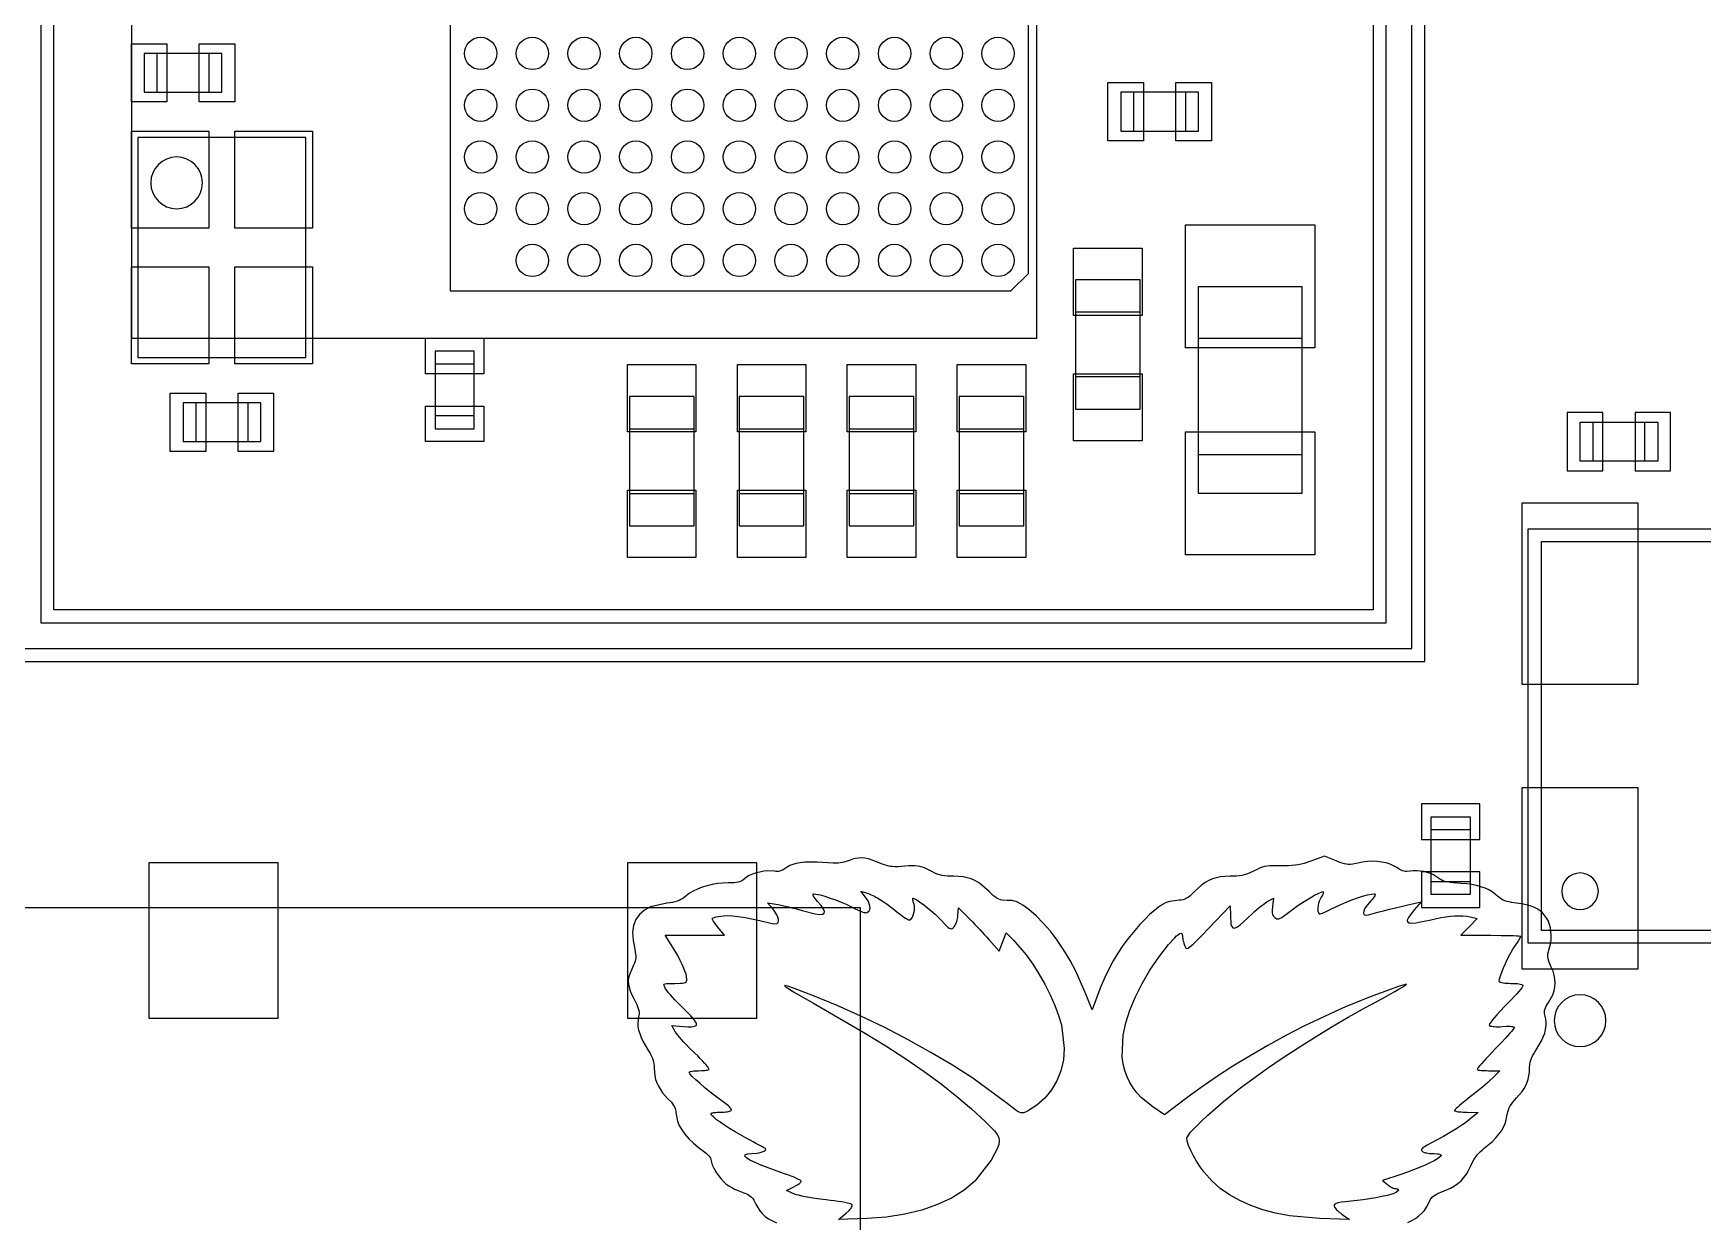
# Model space of a CAD drawing. Header units: millimetres. Extents: x -2 to 347, y -74 to 123.
# Drawn here: x 6.74 to 19.65, y 31.67 to 40.85 of the extents above; entities that cross this region are included whole.
import ezdxf

# ---------------------------------------------------------------- set-up
doc = ezdxf.new("R2010")
doc.units = ezdxf.units.MM
for name, color, linetype in [('PARTS_BOTTOM', 12, 'Continuous'), ('PARTS_TOP', 111, 'Continuous'), ('PINS_BOTTOM', 5, 'Continuous'), ('PINS_TOP', 1, 'Continuous'), ('SILK_BOTTOM', 85, 'Continuous'), ('SILK_TOP', 85, 'Continuous')]:
    doc.layers.add(name, color=color, linetype=linetype)

msp = doc.modelspace()

# ---------------------------------------------------------------- linework, layer by layer
at = {"layer": 'PARTS_BOTTOM'}
for points in [[(19.3, 37.55), (18.7, 37.55), (18.7, 37.85), (19.3, 37.85), (19.3, 37.55)], [(18.8, 37.85), (18.8, 37.55)], [(19.2, 37.55), (19.2, 37.85)], [(20.7, 33.825), (18.3, 33.825), (18.3, 37.025), (20.7, 37.025), (20.7, 33.825), (20.6, 33.825)], [(20.6, 33.925), (20.6, 36.925), (18.4, 36.925), (18.4, 33.925), (20.6, 33.925)], [(17.55, 34.2), (17.55, 34.8), (17.85, 34.8), (17.85, 34.2), (17.55, 34.2)], [(17.85, 34.7), (17.55, 34.7)], [(17.55, 34.3), (17.85, 34.3)], [(1.685, 22.11), (1.685, 34.1), (13.135, 34.1), (13.135, 22.11), (1.685, 22.11)]]:
    msp.add_lwpolyline(points, dxfattribs=at)
msp.add_lwpolyline([(18.8414, 34.225, 1), (18.5586, 34.225, 1)], format="xyb", close=True, dxfattribs=at)
at = {"layer": 'PARTS_TOP'}
for points in [[(6.6, 36.1), (17.4, 36.1), (17.4, 49.1), (6.6, 49.1), (6.6, 36.1)], [(6.8, 36.3), (17.2, 36.3), (17.2, 48.9), (6.8, 48.9), (6.8, 36.3)], [(14.435, 44.135), (9.965, 44.135), (9.965, 38.865), (14.3004, 38.865), (14.435, 38.9996), (14.435, 44.135)], [(8.2, 40.7), (7.6, 40.7), (7.6, 40.4), (8.2, 40.4), (8.2, 40.7)], [(7.7, 40.4), (7.7, 40.7)], [(8.1, 40.7), (8.1, 40.4)], [(15.15, 40.1), (15.75, 40.1), (15.75, 40.4), (15.15, 40.4), (15.15, 40.1)], [(15.25, 40.1), (15.25, 40.4)], [(15.65, 40.4), (15.65, 40.1)], [(7.55, 38.35), (8.85, 38.35), (8.85, 40.05), (7.55, 40.05), (7.55, 38.35)], [(14.8, 37.95), (15.3, 37.95), (15.3, 38.95), (14.8, 38.95), (14.8, 37.95)], [(16.55, 38.9), (16.55, 37.3), (15.75, 37.3), (15.75, 38.9), (16.55, 38.9)], [(15.3, 38.7), (14.8, 38.7)], [(15.75, 38.5), (16.55, 38.5)], [(9.85, 38.4), (9.85, 37.8), (10.15, 37.8), (10.15, 38.4), (9.85, 38.4)], [(9.85, 38.3), (10.15, 38.3)], [(15.3, 38.2), (14.8, 38.2)], [(8.5, 38), (7.9, 38), (7.9, 37.7), (8.5, 37.7), (8.5, 38)], [(8, 37.7), (8, 38)], [(8.4, 38), (8.4, 37.7)], [(11.85, 38.05), (11.35, 38.05), (11.35, 37.05), (11.85, 37.05), (11.85, 38.05)], [(12.7, 38.05), (12.2, 38.05), (12.2, 37.05), (12.7, 37.05), (12.7, 38.05)], [(13.55, 38.05), (13.05, 38.05), (13.05, 37.05), (13.55, 37.05), (13.55, 38.05)], [(14.4, 38.05), (13.9, 38.05), (13.9, 37.05), (14.4, 37.05), (14.4, 38.05)], [(10.15, 37.9), (9.85, 37.9)], [(11.35, 37.8), (11.85, 37.8)], [(12.2, 37.8), (12.7, 37.8)], [(13.05, 37.8), (13.55, 37.8)], [(13.9, 37.8), (14.4, 37.8)], [(15.75, 37.6), (16.55, 37.6)], [(11.35, 37.3), (11.85, 37.3)], [(12.2, 37.3), (12.7, 37.3)], [(13.05, 37.3), (13.55, 37.3)], [(13.9, 37.3), (14.4, 37.3)]]:
    msp.add_lwpolyline(points, dxfattribs=at)
msp.add_lwpolyline([(8.05, 39.7, 1), (7.65, 39.7, 1)], format="xyb", close=True, dxfattribs=at)
at = {"layer": 'PINS_BOTTOM'}
for points in [[(18.6, 37.925), (18.6, 37.475), (18.875, 37.475), (18.875, 37.925)], [(19.4, 37.475), (19.4, 37.925), (19.125, 37.925), (19.125, 37.475)], [(18.25, 35.825), (19.15, 35.825), (19.15, 37.225), (18.25, 37.225)], [(18.25, 33.625), (19.15, 33.625), (19.15, 35.025), (18.25, 35.025)], [(17.925, 34.9), (17.475, 34.9), (17.475, 34.625), (17.925, 34.625)], [(7.635, 33.245), (8.635, 33.245), (8.635, 34.445), (7.635, 34.445)], [(11.335, 33.245), (12.335, 33.245), (12.335, 34.445), (11.335, 34.445)], [(17.475, 34.1), (17.925, 34.1), (17.925, 34.375), (17.475, 34.375)]]:
    msp.add_lwpolyline(points, close=True, dxfattribs=at)
at = {"layer": 'PINS_TOP'}
for points in [[(6.5, 47.8), (6.9, 47.8), (6.9, 48.8), (17.1, 48.8), (17.1, 36.4), (6.9, 36.4), (6.9, 47.3), (6.5, 47.3), (6.5, 36), (17.5, 36), (17.5, 49.2), (6.5, 49.2)], [(7.5, 40.325), (7.5, 40.775), (7.775, 40.775), (7.775, 40.325)], [(8.3, 40.775), (8.3, 40.325), (8.025, 40.325), (8.025, 40.775)], [(15.05, 40.025), (15.05, 40.475), (15.325, 40.475), (15.325, 40.025)], [(15.85, 40.475), (15.85, 40.025), (15.575, 40.025), (15.575, 40.475)], [(8.1, 39.35), (7.5, 39.35), (7.5, 40.1), (8.1, 40.1)], [(8.9, 39.35), (8.3, 39.35), (8.3, 40.1), (8.9, 40.1)], [(15.65, 39.375), (16.65, 39.375), (16.65, 38.425), (15.65, 38.425)], [(15.315, 38.675), (14.785, 38.675), (14.785, 39.195), (15.315, 39.195)], [(8.1, 38.3), (7.5, 38.3), (7.5, 39.05), (8.1, 39.05)], [(8.9, 38.3), (8.3, 38.3), (8.3, 39.05), (8.9, 39.05)], [(9.775, 38.5), (10.225, 38.5), (10.225, 38.225), (9.775, 38.225)], [(11.335, 38.295), (11.865, 38.295), (11.865, 37.775), (11.335, 37.775)], [(12.185, 38.295), (12.715, 38.295), (12.715, 37.775), (12.185, 37.775)], [(13.035, 38.295), (13.565, 38.295), (13.565, 37.775), (13.035, 37.775)], [(13.885, 38.295), (14.415, 38.295), (14.415, 37.775), (13.885, 37.775)], [(15.315, 37.705), (14.785, 37.705), (14.785, 38.225), (15.315, 38.225)], [(7.8, 37.625), (7.8, 38.075), (8.075, 38.075), (8.075, 37.625)], [(8.6, 38.075), (8.6, 37.625), (8.325, 37.625), (8.325, 38.075)], [(10.225, 37.7), (9.775, 37.7), (9.775, 37.975), (10.225, 37.975)], [(15.65, 37.775), (16.65, 37.775), (16.65, 36.825), (15.65, 36.825)], [(11.335, 37.325), (11.865, 37.325), (11.865, 36.805), (11.335, 36.805)], [(12.185, 37.325), (12.715, 37.325), (12.715, 36.805), (12.185, 36.805)], [(13.035, 37.325), (13.565, 37.325), (13.565, 36.805), (13.035, 36.805)], [(13.885, 37.325), (14.415, 37.325), (14.415, 36.805), (13.885, 36.805)]]:
    msp.add_lwpolyline(points, close=True, dxfattribs=at)
for centre in [(10.2, 40.7), (10.6, 40.7), (11, 40.7), (11.4, 40.7), (11.8, 40.7), (12.2, 40.7), (12.6, 40.7), (13, 40.7), (13.4, 40.7), (13.8, 40.7), (14.2, 40.7), (10.2, 40.3), (10.6, 40.3), (11, 40.3), (11.4, 40.3), (11.8, 40.3), (12.2, 40.3), (12.6, 40.3), (13, 40.3), (13.4, 40.3), (13.8, 40.3), (14.2, 40.3), (10.2, 39.9), (10.6, 39.9), (11, 39.9), (11.4, 39.9), (11.8, 39.9), (12.2, 39.9), (12.6, 39.9), (13, 39.9), (13.4, 39.9), (13.8, 39.9), (14.2, 39.9), (10.2, 39.5), (10.6, 39.5), (11, 39.5), (11.4, 39.5), (11.8, 39.5), (12.2, 39.5), (12.6, 39.5), (13, 39.5), (13.4, 39.5), (13.8, 39.5), (14.2, 39.5), (10.6, 39.1), (11, 39.1), (11.4, 39.1), (11.8, 39.1), (12.2, 39.1), (12.6, 39.1), (13, 39.1), (13.4, 39.1), (13.8, 39.1), (14.2, 39.1)]:
    msp.add_circle(centre, 0.125, dxfattribs=at)
at = {"layer": 'SILK_BOTTOM'}
msp.add_lwpolyline([(7.5, 45.5), (7.5, 38.5), (14.5, 38.5), (14.5, 45.5), (7.5, 45.5)], dxfattribs=at)
msp.add_lwpolyline([(18.9, 33.225, 1), (18.5, 33.225, 1)], format="xyb", close=True, dxfattribs=at)
at = {"layer": 'SILK_TOP'}
msp.add_lwpolyline([(17.3687, 31.6641), (17.3994, 31.6794), (17.4276, 31.6967), (17.4534, 31.7158), (17.4763, 31.7366), (17.4962, 31.7589), (17.5128, 31.7825), (17.5259, 31.8073), (17.5416, 31.8391), (17.55, 31.8516), (17.5592, 31.8624), (17.5696, 31.8717), (17.5816, 31.8799), (17.5955, 31.8874), (17.6117, 31.8946), (17.6305, 31.9018), (17.6994, 31.9302), (17.7291, 31.9473), (17.756, 31.9666), (17.7802, 31.9881), (17.8019, 32.012), (17.8212, 32.0384), (17.8382, 32.0675), (17.8533, 32.0992), (17.8717, 32.1375), (17.882, 32.1551), (17.893, 32.1715), (17.9048, 32.187), (17.9174, 32.2015), (17.9307, 32.215), (17.9448, 32.2276), (17.9596, 32.2393), (18.0228, 32.2922), (18.0494, 32.3193), (18.0725, 32.3468), (18.0922, 32.3745), (18.1084, 32.4023), (18.1209, 32.4302), (18.1299, 32.458), (18.1351, 32.4857), (18.1416, 32.5202), (18.1465, 32.536), (18.1528, 32.5511), (18.1605, 32.5659), (18.1699, 32.5806), (18.181, 32.5956), (18.1942, 32.6111), (18.2094, 32.6275), (18.2519, 32.6771), (18.2682, 32.7009), (18.2815, 32.7246), (18.2919, 32.7487), (18.2996, 32.7735), (18.3049, 32.7996), (18.308, 32.8272), (18.309, 32.857), (18.3113, 32.8887), (18.3145, 32.9042), (18.319, 32.9198), (18.325, 32.9357), (18.3327, 32.9521), (18.3421, 32.9694), (18.3533, 32.9877), (18.3663, 33.0072), (18.4023, 33.0685), (18.416, 33.0991), (18.4266, 33.1292), (18.434, 33.1584), (18.4382, 33.1865), (18.4391, 33.2131), (18.4365, 33.2378), (18.4305, 33.2604), (18.4252, 33.2809), (18.4247, 33.2909), (18.4256, 33.3011), (18.4281, 33.3118), (18.4323, 33.3232), (18.4383, 33.3358), (18.4461, 33.3496), (18.4558, 33.365), (18.4883, 33.4256), (18.4986, 33.4558), (18.5049, 33.486), (18.5073, 33.5162), (18.5058, 33.5465), (18.5003, 33.577), (18.491, 33.6076), (18.4777, 33.6384), (18.4614, 33.6763), (18.456, 33.6917), (18.4525, 33.7054), (18.4506, 33.7181), (18.4505, 33.7303), (18.4519, 33.7426), (18.4548, 33.7557), (18.4592, 33.77), (18.4731, 33.8266), (18.4762, 33.856), (18.4769, 33.8854), (18.475, 33.9144), (18.4708, 33.9423), (18.4642, 33.9687), (18.4552, 33.993), (18.444, 34.0148), (18.4112, 34.0562), (18.391, 34.0735), (18.3682, 34.0886), (18.3426, 34.1016), (18.3141, 34.1124), (18.2824, 34.1212), (18.2476, 34.128), (18.2094, 34.1329), (18.1689, 34.1385), (18.1511, 34.1422), (18.1347, 34.1465), (18.1198, 34.1516), (18.1062, 34.1574), (18.0939, 34.1641), (18.0828, 34.1716), (18.0727, 34.1802), (18.0211, 34.2203), (17.9939, 34.2362), (17.9651, 34.2495), (17.9341, 34.2605), (17.9005, 34.2693), (17.8638, 34.2762), (17.8235, 34.2813), (17.779, 34.2848), (17.7189, 34.2899), (17.6946, 34.2931), (17.6736, 34.2968), (17.6556, 34.3012), (17.6401, 34.3063), (17.6268, 34.3122), (17.6153, 34.3191), (17.6052, 34.327), (17.568, 34.3515), (17.5446, 34.3616), (17.519, 34.3701), (17.492, 34.3767), (17.4644, 34.3812), (17.437, 34.3836), (17.4105, 34.3836), (17.3858, 34.381), (17.3614, 34.3786), (17.3501, 34.379), (17.3391, 34.3806), (17.3283, 34.3834), (17.3174, 34.3875), (17.3063, 34.3929), (17.2949, 34.3997), (17.2828, 34.408), (17.2313, 34.4346), (17.2001, 34.4442), (17.1662, 34.4511), (17.1303, 34.4553), (17.0933, 34.4568), (17.0558, 34.4553), (17.0186, 34.4509), (16.9824, 34.4434), (16.9426, 34.4344), (16.9259, 34.4324), (16.9102, 34.4323), (16.8946, 34.434), (16.878, 34.4376), (16.8597, 34.4431), (16.8385, 34.4507), (16.8137, 34.4603), (16.7242, 34.4974), (16.6179, 34.4586), (16.5666, 34.4408), (16.5429, 34.4344), (16.5197, 34.4294), (16.4962, 34.4257), (16.4717, 34.4232), (16.4458, 34.4218), (16.4177, 34.4213), (16.3867, 34.4215), (16.3265, 34.4222), (16.3022, 34.4212), (16.2805, 34.4189), (16.2607, 34.4153), (16.2417, 34.41), (16.2226, 34.4029), (16.2026, 34.3939), (16.1808, 34.3827), (16.1411, 34.3644), (16.1221, 34.3575), (16.1032, 34.3519), (16.0839, 34.3475), (16.0639, 34.3443), (16.0427, 34.3421), (16.0199, 34.3409), (15.9951, 34.3405), (15.9206, 34.3359), (15.8881, 34.3297), (15.8579, 34.3207), (15.8293, 34.3084), (15.8017, 34.2927), (15.7745, 34.2733), (15.7469, 34.25), (15.7184, 34.2223), (15.6856, 34.1907), (15.6717, 34.1793), (15.6584, 34.1706), (15.6453, 34.1641), (15.6317, 34.1596), (15.617, 34.1567), (15.6005, 34.1553), (15.5816, 34.1548), (15.5278, 34.1471), (15.5002, 34.137), (15.4716, 34.1223), (15.4415, 34.1026), (15.4094, 34.0776), (15.3748, 34.047), (15.3373, 34.0104), (15.2964, 33.9675), (15.2057, 33.8611), (15.1646, 33.8053), (15.1261, 33.7474), (15.0901, 33.687), (15.0564, 33.624), (15.0248, 33.5579), (14.9952, 33.4886), (14.9673, 33.4156), (14.9285, 33.3093), (14.8829, 33.4258), (14.8023, 33.6063), (14.7569, 33.6909), (14.7087, 33.7711), (14.6579, 33.8462), (14.605, 33.9156), (14.5504, 33.9787), (14.4944, 34.0351), (14.4374, 34.084), (14.3929, 34.1167), (14.3743, 34.1286), (14.3572, 34.1378), (14.341, 34.1447), (14.325, 34.1496), (14.3086, 34.1527), (14.2912, 34.1544), (14.272, 34.1548), (14.2351, 34.1566), (14.2199, 34.1592), (14.2061, 34.1635), (14.1928, 34.1699), (14.1795, 34.1786), (14.1654, 34.19), (14.1497, 34.2045), (14.1319, 34.2223), (14.0758, 34.2733), (14.0486, 34.2927), (14.0211, 34.3084), (13.9927, 34.3207), (13.9627, 34.3297), (13.9304, 34.3359), (13.8954, 34.3394), (13.8568, 34.3405), (13.8088, 34.3421), (13.7878, 34.3444), (13.768, 34.3477), (13.7492, 34.3522), (13.7307, 34.358), (13.7121, 34.3652), (13.693, 34.374), (13.6729, 34.3844), (13.6313, 34.4053), (13.6132, 34.4122), (13.5957, 34.4172), (13.5777, 34.4203), (13.5581, 34.4217), (13.5361, 34.4217), (13.5105, 34.4205), (13.4805, 34.4181), (13.4276, 34.4146), (13.4053, 34.4144), (13.3851, 34.4155), (13.3664, 34.4177), (13.3486, 34.4212), (13.3311, 34.4261), (13.3134, 34.4324), (13.2948, 34.4401), (13.2271, 34.4663), (13.1981, 34.4747), (13.1714, 34.4801), (13.1465, 34.4825), (13.1227, 34.4819), (13.0994, 34.4786), (13.076, 34.4725), (13.0518, 34.4637), (13.0246, 34.4544), (13.0096, 34.4505), (12.9943, 34.4472), (12.979, 34.4445), (12.964, 34.4426), (12.9499, 34.4414), (12.9368, 34.4411), (12.9252, 34.4417), (12.801, 34.4492), (12.7508, 34.45), (12.7077, 34.4488), (12.6708, 34.4456), (12.6394, 34.4402), (12.6128, 34.4328), (12.5902, 34.4232), (12.5708, 34.4114), (12.547, 34.3952), (12.5357, 34.3892), (12.5247, 34.3845), (12.514, 34.3811), (12.5036, 34.379), (12.4933, 34.378), (12.4831, 34.3781), (12.4729, 34.3793), (12.4204, 34.382), (12.3904, 34.3791), (12.3597, 34.3737), (12.3295, 34.3663), (12.3012, 34.3571), (12.2759, 34.3464), (12.2551, 34.3346), (12.24, 34.3219), (12.224, 34.3083), (12.2144, 34.3031), (12.2034, 34.2988), (12.1906, 34.2955), (12.1756, 34.2929), (12.1583, 34.2912), (12.1383, 34.2902), (12.1151, 34.2899), (12.0316, 34.2841), (11.9906, 34.2772), (11.9507, 34.2678), (11.9126, 34.2561), (11.8769, 34.2424), (11.844, 34.2267), (11.8147, 34.2093), (11.7894, 34.1903), (11.7625, 34.1697), (11.7487, 34.1615), (11.7341, 34.1545), (11.7187, 34.1486), (11.7019, 34.1437), (11.6836, 34.1395), (11.6633, 34.1359), (11.6409, 34.1329), (11.514, 34.104), (11.4659, 34.0788), (11.428, 34.0465), (11.4003, 34.007), (11.3827, 33.9603), (11.3754, 33.9063), (11.3782, 33.8452), (11.3911, 33.7768), (11.3986, 33.7399), (11.4002, 33.7247), (11.4003, 33.7107), (11.3988, 33.6973), (11.3955, 33.6838), (11.3904, 33.6694), (11.3833, 33.6533), (11.3742, 33.635), (11.3503, 33.5801), (11.3439, 33.5555), (11.3414, 33.5317), (11.3427, 33.5078), (11.3477, 33.4828), (11.3567, 33.4557), (11.3694, 33.4258), (11.3861, 33.392), (11.4066, 33.3504), (11.4139, 33.3332), (11.4193, 33.3178), (11.4228, 33.3037), (11.4246, 33.2905), (11.4246, 33.2778), (11.423, 33.2651), (11.4198, 33.2519), (11.4148, 33.205), (11.4168, 33.1794), (11.4219, 33.1526), (11.4299, 33.1248), (11.4408, 33.096), (11.4546, 33.0665), (11.4713, 33.0363), (11.4907, 33.0055), (11.5114, 32.9712), (11.5196, 32.9551), (11.5264, 32.9393), (11.5319, 32.9237), (11.5361, 32.908), (11.539, 32.8921), (11.5408, 32.8757), (11.5413, 32.8587), (11.5466, 32.7994), (11.5533, 32.7714), (11.5626, 32.7445), (11.5747, 32.7183), (11.5896, 32.6928), (11.6072, 32.6679), (11.6277, 32.6433), (11.651, 32.619), (11.6748, 32.5939), (11.6843, 32.5818), (11.6923, 32.57), (11.6988, 32.5585), (11.7038, 32.5472), (11.7073, 32.5361), (11.7094, 32.5252), (11.7101, 32.5144), (11.7216, 32.4486), (11.7357, 32.4148), (11.755, 32.3808), (11.7795, 32.3468), (11.8089, 32.313), (11.8429, 32.2797), (11.8815, 32.2472), (11.9244, 32.2157), (11.9437, 32.201), (11.9524, 32.1931), (11.9602, 32.1851), (11.9669, 32.1772), (11.9724, 32.1697), (11.9766, 32.1628), (11.9792, 32.1566), (11.9801, 32.1516), (11.9912, 32.1099), (12.0036, 32.0844), (12.0195, 32.0574), (12.0379, 32.0303), (12.0579, 32.0044), (12.0786, 31.9811), (12.0991, 31.9616), (12.1185, 31.9473), (12.1416, 31.9344), (12.1547, 31.9278), (12.1685, 31.9212), (12.1825, 31.9149), (12.1965, 31.909), (12.2102, 31.9036), (12.2231, 31.8989), (12.235, 31.895), (12.263, 31.8838), (12.2748, 31.8771), (12.2853, 31.8693), (12.2949, 31.8601), (12.3037, 31.8494), (12.312, 31.8369), (12.3199, 31.8224), (12.3278, 31.8056), (12.358, 31.7558), (12.378, 31.7334), (12.401, 31.7127), (12.427, 31.6939), (12.4559, 31.6769), (12.4876, 31.662)], dxfattribs=at)
for points in [[(13.2796, 34.1667), (13.305, 34.1509), (13.32, 34.1408), (13.3361, 34.1297), (13.3528, 34.1178), (13.3698, 34.1053), (13.3866, 34.0925), (13.4028, 34.0797), (13.418, 34.0671), (13.4467, 34.0447), (13.4602, 34.0347), (13.4727, 34.0258), (13.4841, 34.018), (13.494, 34.0117), (13.5023, 34.007), (13.5085, 34.004), (13.5125, 34.0029), (13.5307, 34.0139), (13.5387, 34.026), (13.5454, 34.0413), (13.5506, 34.0587), (13.5539, 34.0772), (13.5551, 34.0959), (13.5538, 34.1136), (13.5497, 34.1295), (13.5448, 34.1444), (13.543, 34.151), (13.5417, 34.1568), (13.5409, 34.1619), (13.5405, 34.166), (13.5408, 34.1691), (13.5415, 34.171), (13.5429, 34.1717), (13.5732, 34.1576), (13.5969, 34.1417), (13.6243, 34.1215), (13.6539, 34.0982), (13.6842, 34.073), (13.7136, 34.047), (13.7408, 34.0216), (13.764, 33.9979), (13.7993, 33.9609), (13.8122, 33.9488), (13.8227, 33.9407), (13.8315, 33.9362), (13.839, 33.935), (13.8459, 33.9369), (13.8528, 33.9417), (13.8602, 33.9489), (13.8691, 33.9631), (13.8733, 33.9721), (13.8773, 33.9819), (13.881, 33.9925), (13.8842, 34.0034), (13.8869, 34.0146), (13.8891, 34.0258), (13.8906, 34.0367), (13.8956, 34.0958), (13.9716, 34.0198), (14.0034, 33.9876), (14.0213, 33.969), (14.04, 33.9495), (14.0589, 33.9294), (14.0777, 33.9092), (14.0959, 33.8894), (14.113, 33.8704), (14.1285, 33.8527), (14.2096, 33.7616), (14.2636, 33.9034), (14.3209, 33.8477), (14.4187, 33.7332), (14.4681, 33.6625), (14.5162, 33.586), (14.5616, 33.5058), (14.603, 33.4241), (14.6391, 33.3433), (14.6688, 33.2654), (14.6905, 33.1929), (14.7126, 33.0089), (14.7052, 32.9214), (14.6862, 32.8383), (14.6558, 32.7607), (14.6145, 32.6897), (14.5627, 32.6262), (14.5007, 32.5714), (14.429, 32.5262), (14.4008, 32.5137), (14.389, 32.5115), (14.3771, 32.5127), (14.3638, 32.5176), (14.3479, 32.5268), (14.3282, 32.5409), (14.3033, 32.5602), (14.272, 32.5853), (14.0042, 32.7803), (13.8482, 32.8801), (13.6811, 32.9795), (13.5055, 33.0769), (13.3243, 33.1709), (13.14, 33.2599), (12.9555, 33.3426), (12.7733, 33.4173), (12.6184, 33.4763), (12.5742, 33.4913), (12.5521, 33.4963), (12.5521, 33.491), (12.5742, 33.475), (12.6184, 33.448), (12.6848, 33.4097), (12.7733, 33.3599), (13.1629, 33.1346), (13.3326, 33.0302), (13.4876, 32.9296), (13.6298, 32.8318), (13.7606, 32.7356), (13.8817, 32.6399), (13.9948, 32.5435), (14.1015, 32.4452), (14.1722, 32.3735), (14.1936, 32.346), (14.2061, 32.3209), (14.2101, 32.2958), (14.2058, 32.2682), (14.1937, 32.2357), (14.174, 32.196), (14.1471, 32.1465), (14.0211, 31.9835), (13.9372, 31.9145), (13.8403, 31.8543), (13.7312, 31.8031), (13.6106, 31.7613), (13.4791, 31.7293), (13.3377, 31.7074), (13.1868, 31.6959), (12.9674, 31.6874), (13.0265, 31.7381), (13.0488, 31.759), (13.0573, 31.7683), (13.0639, 31.7768), (13.0687, 31.7844), (13.0716, 31.7911), (13.0726, 31.7969), (13.0716, 31.8017), (13.0687, 31.8056), (13.0518, 31.8121), (13.0359, 31.8158), (13.0156, 31.8198), (12.9918, 31.8239), (12.9648, 31.828), (12.9353, 31.832), (12.9039, 31.8358), (12.8712, 31.8393), (12.8043, 31.8483), (12.7714, 31.8534), (12.7399, 31.8588), (12.7104, 31.8642), (12.6836, 31.8697), (12.6602, 31.8751), (12.641, 31.8802), (12.6265, 31.8849), (12.5641, 31.9119), (12.6214, 31.9406), (12.6409, 31.9513), (12.6498, 31.9568), (12.6579, 31.9624), (12.6649, 31.9677), (12.6707, 31.9727), (12.6751, 31.9773), (12.6779, 31.9812), (12.6788, 31.9845), (12.6696, 31.9924), (12.6579, 31.9986), (12.6423, 32.006), (12.623, 32.0142), (12.6007, 32.0232), (12.5758, 32.0327), (12.5488, 32.0423), (12.5202, 32.052), (12.3751, 32.105), (12.3217, 32.1279), (12.2817, 32.1479), (12.2554, 32.1649), (12.2433, 32.1786), (12.2457, 32.1887), (12.263, 32.195), (12.2957, 32.1971), (12.3349, 32.2003), (12.3533, 32.2038), (12.3699, 32.2083), (12.3841, 32.2135), (12.3951, 32.2191), (12.4022, 32.2249), (12.4048, 32.2306), (12.402, 32.2359), (12.3905, 32.2426), (12.3791, 32.2489), (12.3646, 32.2569), (12.3473, 32.2663), (12.3277, 32.2769), (12.3061, 32.2885), (12.2829, 32.3008), (12.2586, 32.3136), (12.1678, 32.3651), (12.1253, 32.3912), (12.0861, 32.4166), (12.0514, 32.4405), (12.0223, 32.4621), (12, 32.4807), (11.9856, 32.4956), (11.9801, 32.506), (11.9848, 32.5102), (11.9904, 32.512), (11.9978, 32.5137), (12.0067, 32.5151), (12.0171, 32.5162), (12.0287, 32.5171), (12.0412, 32.5176), (12.0544, 32.5178), (12.0815, 32.5187), (12.0939, 32.5198), (12.1053, 32.5213), (12.1154, 32.5232), (12.124, 32.5253), (12.1309, 32.5277), (12.1359, 32.5302), (12.1388, 32.533), (12.1381, 32.5409), (12.1349, 32.5463), (12.13, 32.5524), (12.1235, 32.5592), (12.1156, 32.5664), (12.1064, 32.5738), (12.0961, 32.5813), (12.0848, 32.5887), (12.0149, 32.6402), (11.9749, 32.6721), (11.9346, 32.7054), (11.8965, 32.7382), (11.8627, 32.7686), (11.8357, 32.7944), (11.8178, 32.8139), (11.8114, 32.8249), (11.816, 32.8294), (11.8215, 32.8314), (11.8288, 32.8334), (11.8377, 32.835), (11.8479, 32.8364), (11.8591, 32.8375), (11.8712, 32.8382), (11.8839, 32.8384), (11.9101, 32.8391), (11.9222, 32.8399), (11.9334, 32.841), (11.9434, 32.8423), (11.9519, 32.8437), (11.9588, 32.8453), (11.9638, 32.8469), (11.9666, 32.8486), (11.9631, 32.859), (11.9558, 32.8689), (11.9453, 32.8816), (11.932, 32.8967), (11.9161, 32.9137), (11.8981, 32.9324), (11.8782, 32.9525), (11.8569, 32.9735), (11.8125, 33.0162), (11.7913, 33.0377), (11.7715, 33.0585), (11.7534, 33.0783), (11.7374, 33.0966), (11.724, 33.1128), (11.7136, 33.1265), (11.7067, 33.1372), (11.678, 33.1878), (11.7675, 33.1794), (11.8026, 33.1774), (11.8178, 33.1775), (11.8312, 33.1783), (11.8429, 33.1797), (11.8527, 33.1817), (11.8606, 33.1843), (11.8666, 33.1875), (11.8704, 33.1912), (11.8681, 33.2048), (11.862, 33.2156), (11.8528, 33.2289), (11.8405, 33.2443), (11.8254, 33.2618), (11.8076, 33.2811), (11.7871, 33.3021), (11.7641, 33.3245), (11.7223, 33.3663), (11.7028, 33.3868), (11.6846, 33.4063), (11.6681, 33.4246), (11.6538, 33.4411), (11.642, 33.4556), (11.6331, 33.4675), (11.6274, 33.4764), (11.6186, 33.4961), (11.6178, 33.5025), (11.6202, 33.5072), (11.6264, 33.5103), (11.637, 33.5121), (11.6527, 33.5131), (11.674, 33.5135), (11.7017, 33.5135), (11.7454, 33.5145), (11.761, 33.5158), (11.773, 33.518), (11.7819, 33.5211), (11.788, 33.5253), (11.7919, 33.5306), (11.7939, 33.5374), (11.7945, 33.5456), (11.788, 33.5836), (11.7802, 33.6077), (11.7697, 33.6346), (11.7566, 33.6638), (11.7412, 33.695), (11.7237, 33.7276), (11.7042, 33.7612), (11.6831, 33.7954), (11.6257, 33.8848), (12.0848, 33.8848), (12.0324, 33.9506), (12.0052, 33.9856), (11.9971, 33.9973), (11.9925, 34.0061), (11.9914, 34.0124), (11.9936, 34.017), (11.999, 34.0205), (12.0075, 34.0235), (12.0189, 34.0266), (12.0766, 34.0362), (12.1098, 34.037), (12.1478, 34.0349), (12.1923, 34.0297), (12.2448, 34.0212), (12.307, 34.0093), (12.3802, 33.9937), (12.4662, 33.9743), (12.4931, 33.9758), (12.5005, 33.9829), (12.5039, 33.9936), (12.5034, 34.0075), (12.4988, 34.0241), (12.4902, 34.043), (12.4777, 34.0637), (12.4611, 34.0856), (12.4172, 34.1363), (12.4814, 34.1262), (12.5125, 34.1204), (12.5328, 34.116), (12.5555, 34.1107), (12.5801, 34.1047), (12.606, 34.098), (12.6326, 34.0909), (12.6593, 34.0833), (12.6856, 34.0755), (12.7871, 34.0509), (12.8209, 34.0466), (12.8437, 34.048), (12.856, 34.0552), (12.858, 34.0684), (12.85, 34.0879), (12.8324, 34.1138), (12.8054, 34.1464), (12.7864, 34.1695), (12.7796, 34.179), (12.7745, 34.187), (12.7713, 34.1936), (12.7699, 34.1988), (12.7703, 34.2025), (12.7726, 34.2047), (12.7767, 34.2055), (12.8263, 34.1963), (12.8622, 34.1859), (12.9025, 34.1728), (12.9449, 34.1576), (12.9871, 34.1412), (13.027, 34.1244), (13.0622, 34.1078), (13.0906, 34.0924), (13.1178, 34.0789), (13.131, 34.0732), (13.1437, 34.0683), (13.1555, 34.0644), (13.1661, 34.0615), (13.1754, 34.0598), (13.1829, 34.0594), (13.1885, 34.0603), (13.2053, 34.0747), (13.2094, 34.0854), (13.2107, 34.0981), (13.2091, 34.1124), (13.2048, 34.1281), (13.1976, 34.1448), (13.1877, 34.1623), (13.175, 34.1802), (13.1396, 34.2257), (13.1801, 34.2139), (13.1978, 34.2076), (13.2085, 34.2032), (13.2201, 34.1981), (13.2321, 34.1925), (13.2444, 34.1864), (13.2567, 34.18), (13.2685, 34.1734)], [(16.6989, 34.1802), (16.6837, 34.1496), (16.6784, 34.1326), (16.6746, 34.1154), (16.6725, 34.0987), (16.6721, 34.0831), (16.6736, 34.0694), (16.6768, 34.0582), (16.682, 34.0502), (16.6906, 34.05), (16.6983, 34.052), (16.7081, 34.0554), (16.7196, 34.0601), (16.7327, 34.0658), (16.7469, 34.0726), (16.7622, 34.0804), (16.7782, 34.089), (16.8493, 34.1235), (16.8913, 34.141), (16.9349, 34.1577), (16.9781, 34.173), (17.019, 34.1862), (17.0555, 34.1964), (17.0856, 34.2031), (17.1073, 34.2055), (17.1159, 34.2029), (17.1172, 34.1997), (17.1165, 34.195), (17.1137, 34.189), (17.1087, 34.1815), (17.1015, 34.1725), (17.0921, 34.1619), (17.0803, 34.1498), (17.0452, 34.1072), (17.0344, 34.0885), (17.028, 34.0721), (17.0262, 34.0586), (17.0289, 34.0485), (17.0363, 34.0423), (17.0484, 34.0404), (17.0651, 34.0435), (17.1368, 34.0627), (17.1808, 34.0741), (17.2272, 34.0859), (17.2737, 34.0975), (17.3179, 34.1085), (17.3577, 34.1181), (17.3906, 34.1259), (17.4145, 34.1312), (17.4719, 34.143), (17.4179, 34.0806), (17.3729, 34.022), (17.3645, 34.0023), (17.366, 33.9888), (17.3778, 33.981), (17.4004, 33.9788), (17.434, 33.9819), (17.479, 33.9901), (17.536, 34.0029), (17.6247, 34.0222), (17.6632, 34.0286), (17.6986, 34.0329), (17.7315, 34.0353), (17.7626, 34.0358), (17.7926, 34.0345), (17.822, 34.0314), (17.8516, 34.0266), (17.9056, 34.0148), (17.8432, 33.9506), (17.779, 33.8848), (18.0102, 33.8848), (18.0905, 33.8843), (18.1264, 33.8838), (18.1587, 33.8831), (18.1867, 33.8823), (18.2096, 33.8813), (18.2269, 33.8803), (18.2377, 33.8792), (18.2414, 33.8781), (18.2382, 33.87), (18.2343, 33.8629), (18.2291, 33.854), (18.2228, 33.8436), (18.2154, 33.8319), (18.2073, 33.8193), (18.1985, 33.8059), (18.1891, 33.792), (18.1547, 33.7333), (18.1372, 33.6994), (18.1204, 33.6646), (18.1051, 33.6303), (18.092, 33.5982), (18.0817, 33.5698), (18.0751, 33.5467), (18.0727, 33.5304), (18.0786, 33.5242), (18.0855, 33.5215), (18.0947, 33.5192), (18.106, 33.5172), (18.1189, 33.5156), (18.1334, 33.5145), (18.149, 33.5138), (18.1655, 33.5135), (18.1997, 33.5125), (18.2143, 33.5113), (18.2271, 33.5097), (18.238, 33.5076), (18.2466, 33.505), (18.253, 33.5021), (18.257, 33.4987), (18.2583, 33.495), (18.2498, 33.48), (18.2398, 33.4671), (18.2265, 33.4512), (18.2102, 33.4326), (18.1913, 33.4119), (18.1703, 33.3895), (18.1475, 33.3659), (18.1233, 33.3414), (18.077, 33.2932), (18.0568, 33.2709), (18.039, 33.2503), (18.024, 33.2318), (18.012, 33.2161), (18.0036, 33.2035), (17.9989, 33.1945), (17.9984, 33.1895), (18.0083, 33.1837), (18.0168, 33.1816), (18.0273, 33.18), (18.0395, 33.1789), (18.0532, 33.1782), (18.0679, 33.1781), (18.0835, 33.1785), (18.0997, 33.1794), (18.1316, 33.1815), (18.1458, 33.1817), (18.1585, 33.1814), (18.1695, 33.1806), (18.1784, 33.1792), (18.1851, 33.1774), (18.1894, 33.1752), (18.1908, 33.1726), (18.1819, 33.1581), (18.1713, 33.1448), (18.1571, 33.1281), (18.1398, 33.1084), (18.1198, 33.0862), (18.0975, 33.0619), (18.0732, 33.036), (18.0474, 33.0089), (17.9973, 32.9568), (17.9749, 32.9328), (17.9549, 32.9109), (17.9376, 32.8915), (17.9235, 32.8751), (17.9129, 32.8622), (17.9062, 32.8532), (17.9039, 32.8486), (17.9093, 32.8453), (17.9158, 32.8437), (17.9244, 32.8423), (17.9349, 32.841), (17.9472, 32.8399), (17.9609, 32.8391), (17.9758, 32.8386), (17.9917, 32.8384), (18.0794, 32.8384), (18.0288, 32.7861), (18.0035, 32.7618), (17.9862, 32.7464), (17.9664, 32.7295), (17.9448, 32.7113), (17.9218, 32.6925), (17.898, 32.6734), (17.8738, 32.6544), (17.8499, 32.6359), (17.8056, 32.6011), (17.7862, 32.585), (17.7691, 32.5703), (17.7546, 32.5573), (17.7431, 32.5462), (17.735, 32.5374), (17.7305, 32.5312), (17.7301, 32.5279), (17.7395, 32.5246), (17.7475, 32.523), (17.7574, 32.5216), (17.7689, 32.5203), (17.7818, 32.5193), (17.7959, 32.5185), (17.8108, 32.518), (17.8263, 32.5178), (17.9123, 32.5161), (17.8465, 32.4604), (17.8146, 32.4357), (17.794, 32.4215), (17.7712, 32.4063), (17.7468, 32.3908), (17.7213, 32.375), (17.6952, 32.3595), (17.6693, 32.3445), (17.644, 32.3305), (17.5506, 32.2807), (17.5192, 32.2631), (17.4969, 32.2492), (17.4825, 32.2385), (17.4751, 32.2302), (17.4738, 32.2235), (17.4775, 32.2178), (17.4854, 32.2123), (17.4969, 32.207), (17.5051, 32.2046), (17.5144, 32.2025), (17.5248, 32.2007), (17.536, 32.1992), (17.5476, 32.1981), (17.5595, 32.1974), (17.5714, 32.1971), (17.5947, 32.1962), (17.6042, 32.195), (17.6122, 32.1934), (17.6185, 32.1915), (17.6231, 32.1891), (17.6258, 32.1865), (17.6266, 32.1835), (17.6254, 32.1802), (17.5969, 32.1564), (17.5712, 32.1416), (17.539, 32.1253), (17.5014, 32.108), (17.4592, 32.0901), (17.4134, 32.072), (17.365, 32.0541), (17.3149, 32.0368), (17.1715, 31.9895), (17.2103, 31.9592), (17.2254, 31.9476), (17.2332, 31.9426), (17.2409, 31.9381), (17.2483, 31.9344), (17.2554, 31.9313), (17.2619, 31.929), (17.2677, 31.9276), (17.2727, 31.9271), (17.2811, 31.9261), (17.2848, 31.925), (17.2881, 31.9235), (17.2909, 31.9217), (17.2932, 31.9196), (17.2949, 31.9172), (17.296, 31.9146), (17.2963, 31.9119), (17.2722, 31.8948), (17.2447, 31.885), (17.2093, 31.8749), (17.1677, 31.865), (17.1218, 31.8555), (17.0733, 31.847), (17.024, 31.8398), (16.9757, 31.8343), (16.8853, 31.8259), (16.8538, 31.8218), (16.8303, 31.8175), (16.8139, 31.8125), (16.8039, 31.8068), (16.7994, 31.7999), (16.7995, 31.7917), (16.8035, 31.782), (16.8119, 31.7705), (16.8179, 31.764), (16.8249, 31.7572), (16.8326, 31.7502), (16.8409, 31.7431), (16.8497, 31.7361), (16.8586, 31.7293), (16.8677, 31.7229), (16.9166, 31.6874), (16.6888, 31.6959), (16.4534, 31.7178), (16.3465, 31.7378), (16.2468, 31.7637), (16.1541, 31.7958), (16.0685, 31.834), (15.9898, 31.8785), (15.9181, 31.9291), (15.8534, 31.9862), (15.7928, 32.0552), (15.7633, 32.096), (15.7356, 32.1386), (15.7108, 32.1812), (15.6897, 32.2223), (15.6735, 32.2601), (15.663, 32.2927), (15.6593, 32.3186), (15.6893, 32.3632), (15.7239, 32.4001), (15.7687, 32.4443), (15.8217, 32.4937), (15.8811, 32.5465), (15.9446, 32.6009), (16.0103, 32.655), (16.0761, 32.7068), (16.2824, 32.8573), (16.398, 32.936), (16.5198, 33.0158), (16.6465, 33.0956), (16.7765, 33.1746), (16.9083, 33.2518), (17.0404, 33.3263), (17.1715, 33.3971), (17.2384, 33.4337), (17.268, 33.4503), (17.2944, 33.4653), (17.3171, 33.4785), (17.3353, 33.4896), (17.3488, 33.4982), (17.3568, 33.504), (17.3588, 33.5068), (17.3111, 33.4944), (17.2608, 33.477), (17.1983, 33.4542), (17.1274, 33.4274), (17.0523, 33.3981), (16.9767, 33.368), (16.9049, 33.3384), (16.8407, 33.311), (16.5646, 33.1818), (16.4245, 33.1094), (16.2852, 33.0332), (16.1485, 32.954), (16.0158, 32.8729), (15.889, 32.7908), (15.7696, 32.7087), (15.6593, 32.6275), (15.4871, 32.4975), (15.3977, 32.56), (15.3101, 32.6297), (15.2745, 32.6669), (15.244, 32.706), (15.2184, 32.7475), (15.1974, 32.7918), (15.1808, 32.8391), (15.1683, 32.89), (15.1597, 32.9448), (15.1668, 33.1135), (15.188, 33.208), (15.2202, 33.3071), (15.2625, 33.4091), (15.3142, 33.5125), (15.3748, 33.6155), (15.4433, 33.7165), (15.5192, 33.8139), (15.5633, 33.8632), (15.5805, 33.8801), (15.5948, 33.8919), (15.6062, 33.8988), (15.6148, 33.9008), (15.6209, 33.898), (15.6244, 33.8904), (15.6255, 33.8781), (15.6267, 33.8666), (15.628, 33.8593), (15.6298, 33.8513), (15.6319, 33.8427), (15.6343, 33.8338), (15.6369, 33.8248), (15.6396, 33.8158), (15.6424, 33.8072), (15.6532, 33.7859), (15.6605, 33.7827), (15.6712, 33.7861), (15.6867, 33.797), (15.7087, 33.8164), (15.7385, 33.8456), (15.7778, 33.8854), (15.8281, 33.9371), (15.9951, 34.1126), (15.9968, 34.0367), (16.001, 33.9714), (16.007, 33.952), (16.0163, 33.9415), (16.0294, 33.9396), (16.0468, 33.9464), (16.0691, 33.9619), (16.0967, 33.9858), (16.1301, 34.0181), (16.1674, 34.0531), (16.1863, 34.07), (16.2049, 34.0862), (16.2227, 34.1012), (16.2394, 34.1148), (16.2546, 34.1265), (16.2678, 34.136), (16.2787, 34.143), (16.331, 34.1717), (16.3225, 34.1076), (16.3198, 34.0801), (16.3199, 34.0684), (16.3208, 34.0579), (16.3228, 34.0487), (16.3258, 34.0405), (16.3298, 34.0333), (16.3349, 34.027), (16.3411, 34.0215), (16.3561, 34.0122), (16.3637, 34.011), (16.3722, 34.0123), (16.3821, 34.0162), (16.3939, 34.023), (16.408, 34.0328), (16.4252, 34.0457), (16.4457, 34.062), (16.5067, 34.1072), (16.5423, 34.131), (16.5788, 34.154), (16.6144, 34.1754), (16.6474, 34.1939), (16.6759, 34.2086), (16.6982, 34.2185), (16.7124, 34.2223), (16.7152, 34.2197), (16.7153, 34.2167), (16.7145, 34.2125), (16.713, 34.2075), (16.7107, 34.2016), (16.7075, 34.195), (16.7036, 34.1878)]]:
    msp.add_lwpolyline(points, close=True, dxfattribs=at)

doc.saveas('drawing.dxf')
